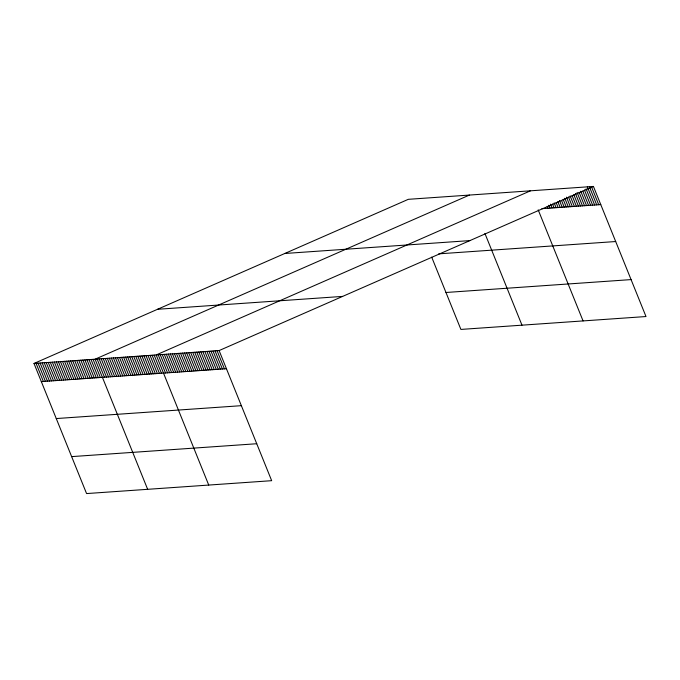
<?xml version="1.0" encoding="UTF-8"?>
<svg xmlns="http://www.w3.org/2000/svg" width="680" height="680" viewBox="0 0 680 680"><rect width="100%" height="100%" fill="white"/><g stroke="black" fill="none" stroke-linecap="round" stroke-linejoin="round"><path stroke-width="1.02" d="M34 363.46L219.104 350.574L271.668 480.683L86.572 493.569L34 363.46L408.332 199.316L593.428 186.43L646 316.54L460.896 329.426L431.69 257.142M469.412 195.066L95.081 359.201L147.654 489.319M530.494 190.808L156.17 354.951L208.734 485.061M219.104 350.574L593.428 186.43M541.892 208.683L600.763 204.587M284.801 253.487L469.906 240.601M438.736 253.852L615.697 241.536M157.531 309.289L342.626 296.403M445.969 292.485L631.074 279.599M41.336 381.616L226.44 368.73M56.261 418.557L241.366 405.671M71.638 456.62L256.743 443.734M591.404 186.575L598.74 204.731M589.373 186.711L596.708 204.867M587.341 186.856L594.677 205.011M586.083 188.904L592.645 205.156M584.435 190L590.614 205.292M582.794 191.106L588.582 205.436M580.762 191.242L586.56 205.581M579.122 192.338L584.528 205.717M577.09 192.482L582.496 205.862M575.45 193.579L580.465 205.998M573.801 194.675L578.433 206.142M572.16 195.772L576.402 206.286M570.129 195.917L574.379 206.422M568.48 197.013L572.347 206.567M566.457 197.149L570.316 206.712M564.808 198.245L568.284 206.847M563.167 199.342L566.253 206.992M561.519 200.439L564.221 207.128M559.495 200.583L562.198 207.272M557.846 201.679L560.167 207.417M556.206 202.776L558.135 207.553M554.174 202.92L556.104 207.697M552.525 204.017L554.072 207.842M550.502 204.161L552.041 207.978M548.854 205.258L550.01 208.123M547.213 206.355L547.986 208.258M538.186 209.848L583.066 320.926M484.925 233.452L521.985 325.176M217.073 350.71L224.408 368.866M215.042 350.854L222.377 369.01M213.01 350.99L220.346 369.155M210.978 351.135L218.314 369.291M208.947 351.279L216.282 369.435M206.924 351.416L214.26 369.572M204.893 351.56L212.228 369.716M202.861 351.704L210.196 369.861M200.829 351.841L208.165 369.997M198.798 351.985L206.133 370.141M196.767 352.121L204.102 370.286M194.744 352.265L202.079 370.421M192.712 352.41L200.047 370.566M190.68 352.546L198.016 370.702M188.649 352.69L195.984 370.846M186.618 352.835L193.953 370.991M184.586 352.971L191.921 371.127M182.563 353.115L189.898 371.272M180.531 353.251L187.867 371.416M178.5 353.396L185.835 371.552M176.469 353.541L183.804 371.697M174.437 353.676L181.772 371.841M172.406 353.821L179.741 371.977M170.374 353.966L177.718 372.122M168.351 354.101L175.686 372.257M166.319 354.246L173.655 372.402M164.288 354.382L171.623 372.546M162.256 354.526L169.592 372.683M160.225 354.671L167.56 372.827M158.194 354.807L165.529 372.971M154.131 355.096L161.466 373.252M152.09 355.232L159.434 373.397M150.059 355.376L157.394 373.532M148.019 355.521L155.355 373.677M145.987 355.657L153.323 373.822M143.947 355.801L151.283 373.957M141.916 355.946L149.251 374.102M139.876 356.082L147.212 374.247M137.844 356.226L145.18 374.382M135.805 356.371L143.14 374.527M133.773 356.507L141.108 374.671M131.733 356.651L139.069 374.808M129.702 356.796L137.037 374.952M127.661 356.932L134.997 375.096M125.621 357.076L132.957 375.232M123.59 357.221L130.925 375.377M121.55 357.365L128.885 375.522M119.519 357.501L126.854 375.657M117.478 357.646L124.814 375.802M115.447 357.791L122.782 375.947M113.407 357.926L120.743 376.082M111.376 358.071L118.711 376.227M109.335 358.216L116.671 376.372M107.304 358.351L114.639 376.507M105.264 358.496L112.599 376.652M103.224 358.64L110.568 376.796M101.192 358.776L108.528 376.933M99.153 358.921L106.488 377.077M97.121 359.065L104.456 377.221M93.049 359.346L100.385 377.502M91.009 359.49L98.345 377.647M88.978 359.626L96.314 377.782M86.938 359.771L94.273 377.927M84.906 359.916L92.242 378.072M82.866 360.051L90.202 378.207M80.826 360.196L88.171 378.352M78.795 360.341L86.13 378.497M76.755 360.476L84.091 378.641M74.724 360.621L82.059 378.777M72.684 360.765L80.019 378.921M70.652 360.901L77.987 379.066M68.612 361.046L75.947 379.202M66.581 361.19L73.916 379.346M64.541 361.326L71.876 379.491M62.509 361.471L69.844 379.627M60.469 361.615L67.804 379.772M58.438 361.751L65.773 379.916M56.397 361.896L63.733 380.052M54.358 362.041L61.693 380.197M52.326 362.176L59.661 380.341M50.286 362.321L57.622 380.477M48.255 362.466L55.59 380.622M46.214 362.61L53.55 380.766M44.183 362.746L51.518 380.902M42.143 362.89L49.478 381.046M40.111 363.035L47.447 381.191M38.072 363.171L45.407 381.327M36.04 363.315L43.376 381.471"/></g></svg>
